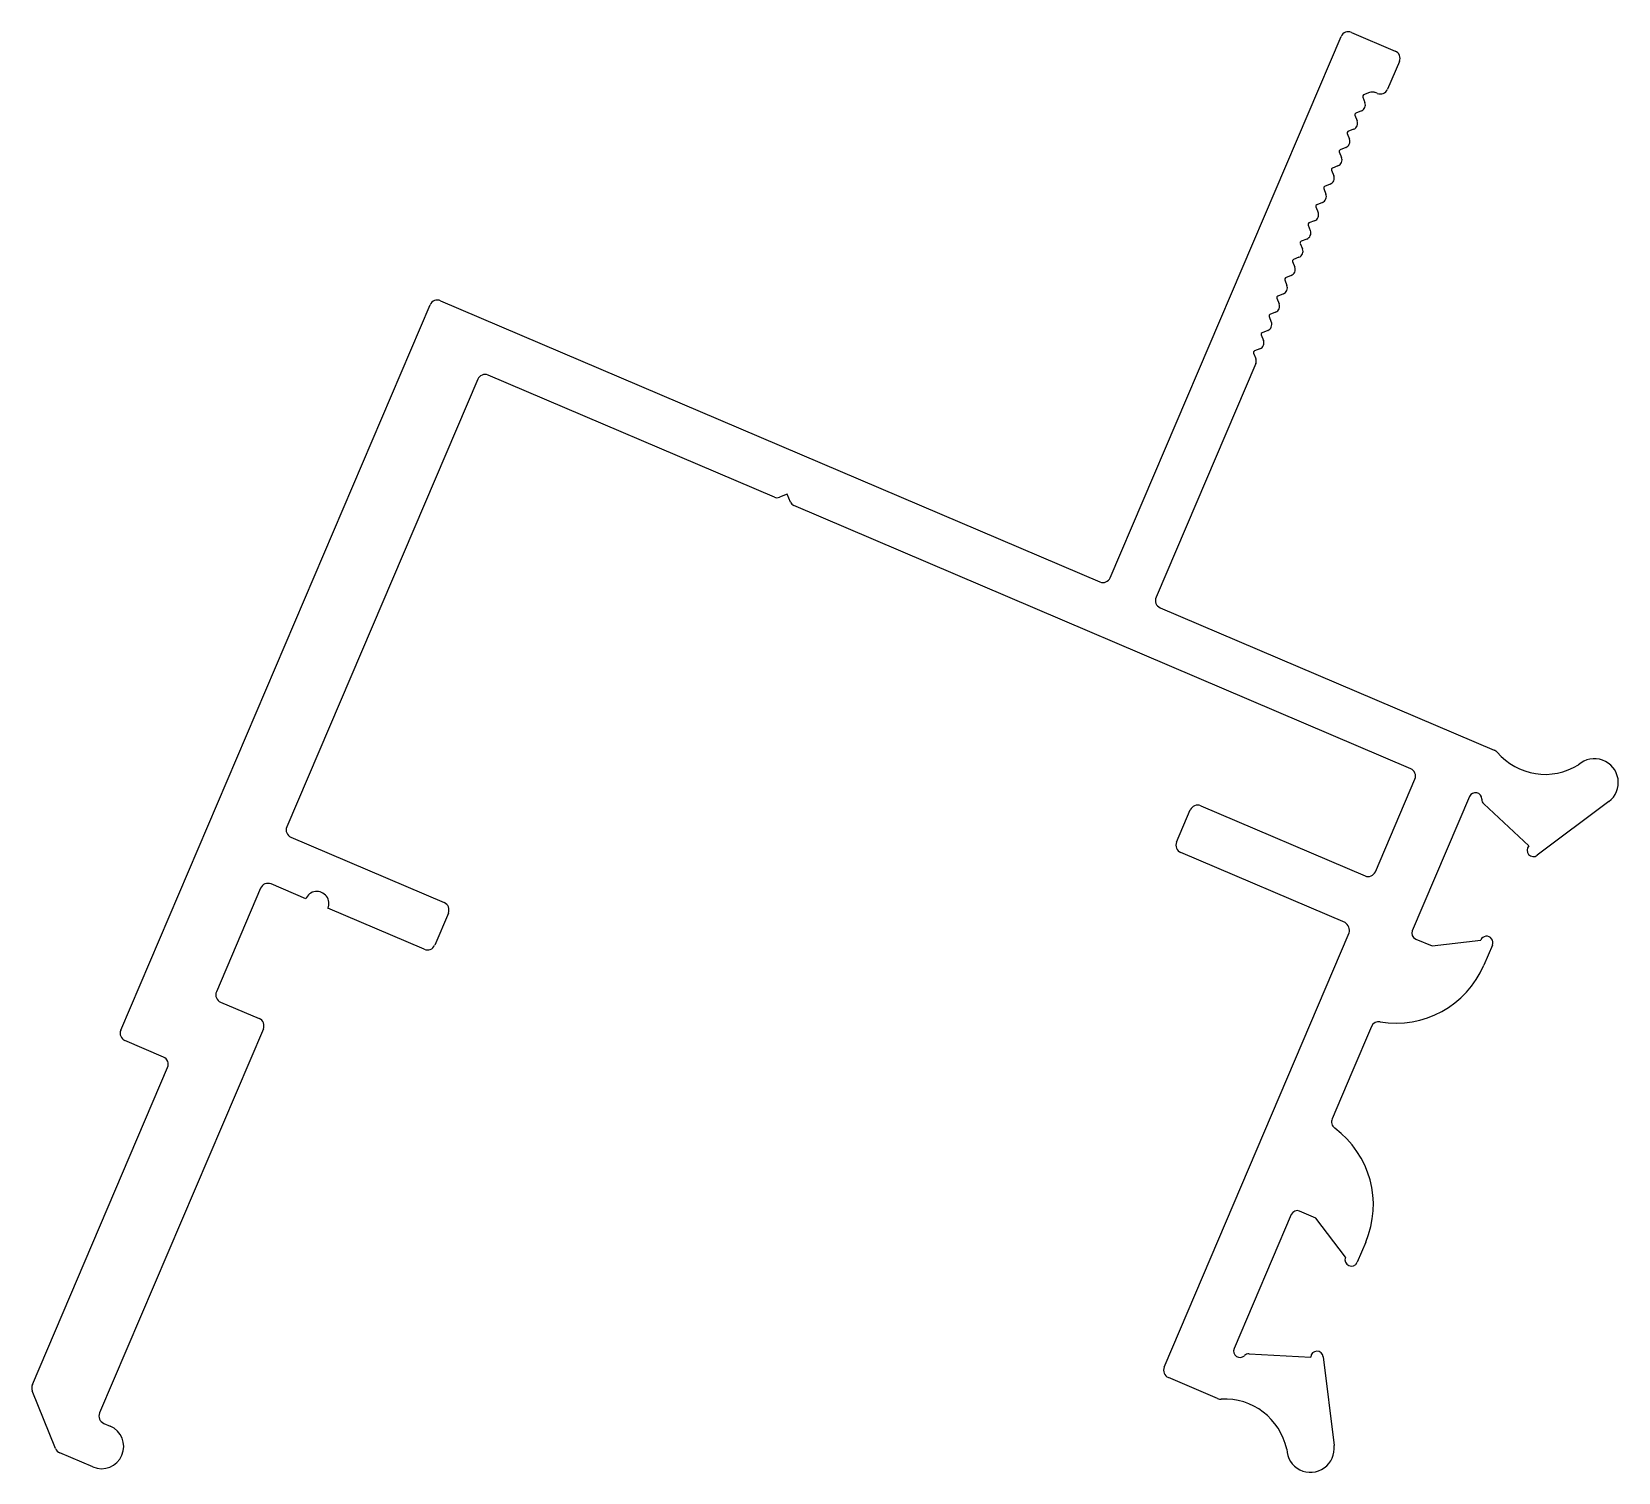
# Model space of a CAD drawing. Header units: inches. Extents: x -21.6 to 28.4, y -0.2 to 45.2.
import ezdxf

# ---------------------------------------------------------------- set-up
doc = ezdxf.new("R2010")
doc.units = ezdxf.units.IN
doc.header["$MEASUREMENT"] = 0

msp = doc.modelspace()

# ---------------------------------------------------------------- linework, layer by layer
at = {"color": 7}
for p, q in [((12.403, 28.018), (19.681, 45.081)), ((20.009, 45.213), (21.389, 44.624)), ((21.521, 44.296), (21.148, 43.422)), ((20.364, 43.175), (20.435, 42.998)), ((20.576, 43.314), (20.392, 43.24)), ((20.82, 43.291), (20.77, 43.312)), ((20.118, 42.598), (20.189, 42.422)), ((20.322, 42.734), (20.146, 42.663)), ((20.076, 42.157), (19.9, 42.086)), ((19.83, 41.581), (19.654, 41.51)), ((19.872, 42.021), (19.943, 41.845)), ((19.626, 41.445), (19.697, 41.268)), ((19.38, 40.868), (19.451, 40.692)), ((19.584, 41.004), (19.408, 40.933)), ((19.134, 40.291), (19.205, 40.115)), ((19.338, 40.427), (19.162, 40.356)), ((18.888, 39.715), (18.959, 39.538)), ((19.093, 39.851), (18.916, 39.78)), ((18.642, 39.138), (18.713, 38.962)), ((18.847, 39.274), (18.67, 39.203)), ((18.396, 38.561), (18.467, 38.385)), ((18.601, 38.697), (18.424, 38.627)), ((18.355, 38.121), (18.178, 38.05)), ((18.109, 37.544), (17.932, 37.473)), ((18.15, 37.985), (18.221, 37.808)), ((17.905, 37.408), (17.975, 37.232)), ((-18.796, 13.752), (-9.041, 36.621)), ((-8.713, 36.753), (12.075, 27.886)), ((17.659, 36.831), (17.729, 36.655)), ((17.863, 36.967), (17.686, 36.897)), ((17.413, 36.255), (17.483, 36.078)), ((17.617, 36.391), (17.44, 36.32)), ((17.167, 35.678), (17.238, 35.502)), ((17.371, 35.814), (17.194, 35.743)), ((16.921, 35.102), (16.992, 34.925)), ((17.125, 35.237), (16.948, 35.167)), ((16.99, 34.77), (13.847, 27.402)), ((-7.542, 34.275), (-13.561, 20.162)), ((1.815, 30.555), (-7.213, 34.407)), ((2.221, 30.654), (1.971, 30.554)), ((2.321, 30.404), (2.221, 30.654)), ((21.879, 21.997), (2.43, 30.293)), ((13.979, 27.074), (24.51, 22.582)), ((20.766, 18.749), (22.011, 21.669)), ((23.734, 21.121), (21.929, 16.89)), ((14.497, 19.683), (14.929, 20.695)), ((15.257, 20.827), (20.437, 18.617)), ((25.599, 19.563), (24.183, 20.889)), ((28.123, 20.961), (25.866, 19.266)), ((-13.429, 19.834), (-8.598, 17.774)), ((19.81, 17.145), (14.629, 19.355)), ((-14.385, 18.23), (-15.778, 14.965)), ((-12.963, 17.896), (-14.057, 18.362)), ((-9.226, 16.302), (-12.262, 17.597)), ((-8.467, 17.446), (-8.898, 16.434)), ((14.104, 3.131), (19.942, 16.817)), ((22.035, 16.627), (22.55, 16.407)), ((22.55, 16.407), (24.086, 16.593)), ((24.454, 16.436), (24.182, 15.799)), ((-15.646, 14.637), (-14.432, 14.119)), ((-14.3, 13.791), (-19.464, 1.684)), ((20.642, 13.871), (20.021, 12.416)), ((-17.45, 12.906), (-18.664, 13.424)), ((-21.583, 2.579), (-17.318, 12.578)), ((20.021, 12.416), (19.401, 10.961)), ((18.891, 7.829), (18.376, 8.048)), ((18.113, 7.943), (16.309, 3.712)), ((19.82, 6.591), (18.891, 7.829)), ((20.46, 7.072), (20.188, 6.434)), ((16.786, 3.549), (18.724, 3.444)), ((19.122, 3.457), (19.461, 0.654)), ((15.79, 2.141), (14.236, 2.803)), ((-20.853, 0.564), (-21.585, 2.384)), ((-19.332, 1.356), (-19.129, 1.27)), ((-19.678, -0.018), (-20.717, 0.425))]:
    msp.add_line(p, q, dxfattribs=at)
for centre, radius, start, end in [((19.911, 44.983), 0.25, 66.9, 156.9), ((21.291, 44.394), 0.25, 336.9, 66.9), ((20.411, 43.193), 0.05, 111.9, 201.9), ((20.671, 43.078), 0.254, 66.9, 111.9), ((20.918, 43.52), 0.25, 246.9, 336.9), ((20.165, 42.617), 0.05, 111.9, 201.9), ((20.247, 42.923), 0.203, 291.9, 21.9), ((19.919, 42.04), 0.05, 111.9, 201.9), ((20.001, 42.346), 0.203, 291.9, 21.9), ((19.755, 41.769), 0.203, 291.9, 21.9), ((19.509, 41.193), 0.203, 291.9, 21.9), ((19.673, 41.463), 0.05, 111.9, 201.9), ((19.263, 40.616), 0.203, 291.9, 21.9), ((19.427, 40.887), 0.05, 111.9, 201.9), ((19.017, 40.039), 0.203, 291.9, 21.9), ((19.181, 40.31), 0.05, 111.9, 201.9), ((18.771, 39.463), 0.203, 291.9, 21.9), ((18.935, 39.733), 0.05, 111.9, 201.9), ((18.689, 39.157), 0.05, 111.9, 201.9), ((18.443, 38.58), 0.05, 111.9, 201.9), ((18.525, 38.886), 0.203, 291.9, 21.9), ((18.197, 38.003), 0.05, 111.9, 201.9), ((18.279, 38.309), 0.203, 291.9, 21.9), ((18.033, 37.733), 0.203, 291.9, 21.9), ((17.787, 37.156), 0.203, 291.9, 21.9), ((17.951, 37.427), 0.05, 111.9, 201.9), ((-8.811, 36.523), 0.25, 66.9, 156.9), ((17.541, 36.579), 0.203, 291.9, 21.9), ((17.705, 36.85), 0.05, 111.9, 201.9), ((17.295, 36.003), 0.203, 291.9, 21.9), ((17.459, 36.273), 0.05, 111.9, 201.9), ((17.213, 35.697), 0.05, 111.9, 201.9), ((16.967, 35.12), 0.05, 111.9, 201.9), ((17.049, 35.426), 0.203, 291.9, 21.9), ((16.803, 34.849), 0.203, 336.9, 21.9), ((-7.312, 34.177), 0.25, 66.9, 156.9), ((1.895, 30.742), 0.203, 246.9, 291.9), ((2.51, 30.48), 0.203, 201.9, 246.9), ((12.173, 28.116), 0.25, 246.9, 336.9), ((14.077, 27.304), 0.25, 156.9, 246.9), ((24.412, 22.352), 0.25, 40.6797, 66.9), ((26.118, 23.819), 2, 220.6797, 301.7875), ((27.673, 21.561), 0.75, 306.9, 131.925), ((21.781, 21.767), 0.25, 336.9, 66.9), ((23.918, 21.042), 0.2, 359.2472, 156.9), ((24.321, 21.037), 0.203, 179.2472, 226.9), ((15.159, 20.597), 0.25, 66.9, 156.9), ((-13.331, 20.064), 0.25, 156.9, 246.9), ((14.727, 19.585), 0.25, 156.9, 246.9), ((25.745, 19.426), 0.2, 136.9001, 306.9), ((20.536, 18.847), 0.25, 246.9, 336.9), ((-14.155, 18.132), 0.25, 66.9, 156.9), ((-12.613, 17.746), 0.381, 336.9, 156.9), ((-8.697, 17.544), 0.25, 336.9, 66.9), ((19.612, 16.875), 0.335, 350.0109, 53.7892), ((22.113, 16.811), 0.2, 156.9, 246.9), ((24.27, 16.515), 0.2, 336.9, 156.9), ((-9.128, 16.532), 0.25, 246.9, 336.9), ((21.423, 16.976), 3, 260.2423, 336.9), ((-15.548, 14.867), 0.25, 156.9, 246.9), ((-14.53, 13.889), 0.25, 336.9, 66.9), ((20.872, 13.773), 0.25, 80.2423, 156.9002), ((-18.566, 13.654), 0.25, 156.9, 246.9), ((-17.548, 12.676), 0.25, 336.9, 66.9), ((19.631, 10.863), 0.25, 156.8998, 233.5577), ((17.7, 8.249), 3, 336.9, 53.5577), ((18.297, 7.864), 0.2, 66.9, 156.9), ((20.004, 6.513), 0.2, 156.9, 336.9), ((16.493, 3.633), 0.2, 156.9, 314.5528), ((16.775, 3.346), 0.203, 86.9, 134.5528), ((18.924, 3.433), 0.2, 6.9, 176.8999), ((14.334, 3.033), 0.25, 156.9, 246.9), ((-21.349, 2.479), 0.254, 156.9, 201.9), ((15.889, 2.374), 0.254, 246.9, 273.097), ((16.011, 0.124), 2, 12.0125, 93.097), ((-19.234, 1.586), 0.25, 156.9, 246.9), ((-19.404, 0.626), 0.7, 246.9, 66.9), ((-20.617, 0.659), 0.254, 201.9, 246.9), ((18.717, 0.564), 0.75, 181.875, 6.9)]:
    msp.add_arc(centre, radius, start, end, dxfattribs=at)

doc.saveas('drawing.dxf')
